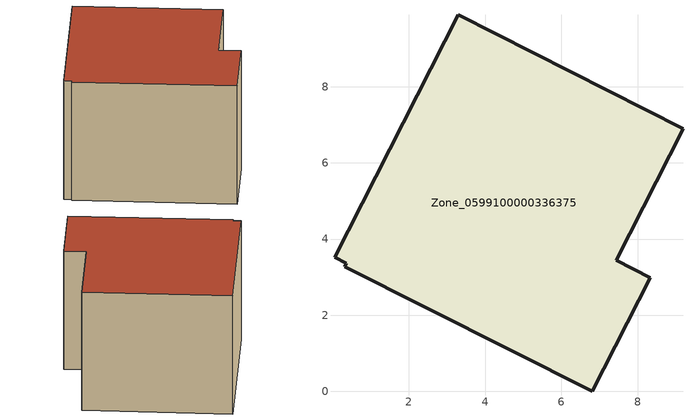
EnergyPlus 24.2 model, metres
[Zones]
Zone_0599100000336375
 floor ground (C_G): 7.44,3.44 8.33,2.99 6.81,0 0.32,3.27 0.36,3.36 0.04,3.52 3.29,9.89 9.19,6.89 z0
 wall outside (C_F): 0.32,3.27 6.81,0 8.33,2.99 7.44,3.44 9.19,6.89 3.29,9.89 0.04,3.52 0.36,3.36 0.32,3.27 z0:5.82
 roof outside (C_R): 3.29,9.89 0.04,3.52 0.36,3.36 0.32,3.27 6.81,0 8.33,2.99 7.44,3.44 9.19,6.89 z5.82
[BUILDING]
Pand.0599100000336375: North Axis=0; Terrain=City; Loads Convergence Tolerance Value=0.04; Temperature Convergence Tolerance Value=0.4; Solar Distribution=FullExterior; Maximum Number of Warmup Days=25; Minimum Number of Warmup Days=1
[Site:Location]
Rotterdam.The.Hague.AP_ZH_NLD Design_Conditions: Latitude=51.96; Longitude=4.45; Time Zone=1; Elevation=-4.5
[SITE:GROUNDTEMPERATURE:BUILDINGSURFACE]
18, 18, 18, 18, 18, 18, 18, 18, 18, 18, 18, 18
[MATERIAL] Thermal Absorptance=0.9; Solar Absorptance=0.7; Visible Absorptance=0.7
Name | Roughness | Thickness | Conductivity | Density | Specific Heat
G.TI.1975-1991 | MediumSmooth | 0.15 | 0.288461 | 540 | 1210
F.TI.1975-1991 | Rough | 0.3 | 0.230769 | 1920 | 840
R.TI.1975-1991 | MediumRough | 0.2 | 0.153846 | 1500 | 1000
[CONSTRUCTION]
C_G: G.TI.1975-1991
C_F: F.TI.1975-1991
C_R: R.TI.1975-1991
[ZONE]
Zone_0599100000336375: Type=1; Multiplier=1; Ceiling Height=Autocalculate; Volume=Autocalculate; Floor Area=autocalculate; Part of Total Floor Area=Yes
[ZONEINFILTRATION:DESIGNFLOWRATE]
Infil_Zone_0599100000336375: Zone or ZoneList or Space or SpaceList=Zone_0599100000336375; Schedule=AlwaysOn; Design Flow Rate Calculation Method=Flow/Area; Flow Rate per Floor Area=0.003; Constant Term Coefficient=1; Temperature Term Coefficient=0; Velocity Term Coefficient=0; Velocity Squared Term Coefficient=0
[HVACTEMPLATE:ZONE:IDEALLOADSAIRSYSTEM]
Zone_0599100000336375: Maximum Heating Supply Air Temperature=50; Minimum Cooling Supply Air Temperature=13; Maximum Heating Supply Air Humidity Ratio=0.0156; Minimum Cooling Supply Air Humidity Ratio=0.0077; Heating Limit=NoLimit; Cooling Limit=NoLimit; Dehumidification Control Type=ConstantSensibleHeatRatio; Cooling Sensible Heat Ratio=0.7; Dehumidification Setpoint=60; Humidification Control Type=None; Humidification Setpoint=30; Outdoor Air Method=None; Outdoor Air Flow Rate per Person=0.00944; Outdoor Air Flow Rate per Zone Floor Area=0; Outdoor Air Flow Rate per Zone=0; Demand Controlled Ventilation Type=None; Outdoor Air Economizer Type=NoEconomizer; Heat Recovery Type=None; Sensible Heat Recovery Effectiveness=0.7; Latent Heat Recovery Effectiveness=0.65
[ZONECONTROL:THERMOSTAT]
ThermostatControl_Zone_0599100000336375: Zone or ZoneList=Zone_0599100000336375; Control Type Schedule=DualSetpointControlType; Control 1=Thermostat_Zone_0599100000336375; Temperature Difference Between Cutout And Setpoint=0
[THERMOSTATSETPOINT:DUALSETPOINT]
Thermostat_Zone_0599100000336375: Heating Setpoint Temperature Schedule=HeatingSetpoint_Zone_0599100000336375; Cooling Setpoint Temperature Schedule=CoolingSetpoint_Zone_0599100000336375
[SCHEDULE:COMPACT]
HeatingSetpoint_Zone_0599100000336375: Through: 12/31, For: AllDays, Until: 24:00, 21
CoolingSetpoint_Zone_0599100000336375: Through: 12/31, For: AllDays, Until: 24:00, 24
DualSetpointControlType: Through: 12/31, For: AllDays, Until: 24:00, 4
AlwaysOn: Through: 12/31, For: AllDays, Until: 24:00, 1
